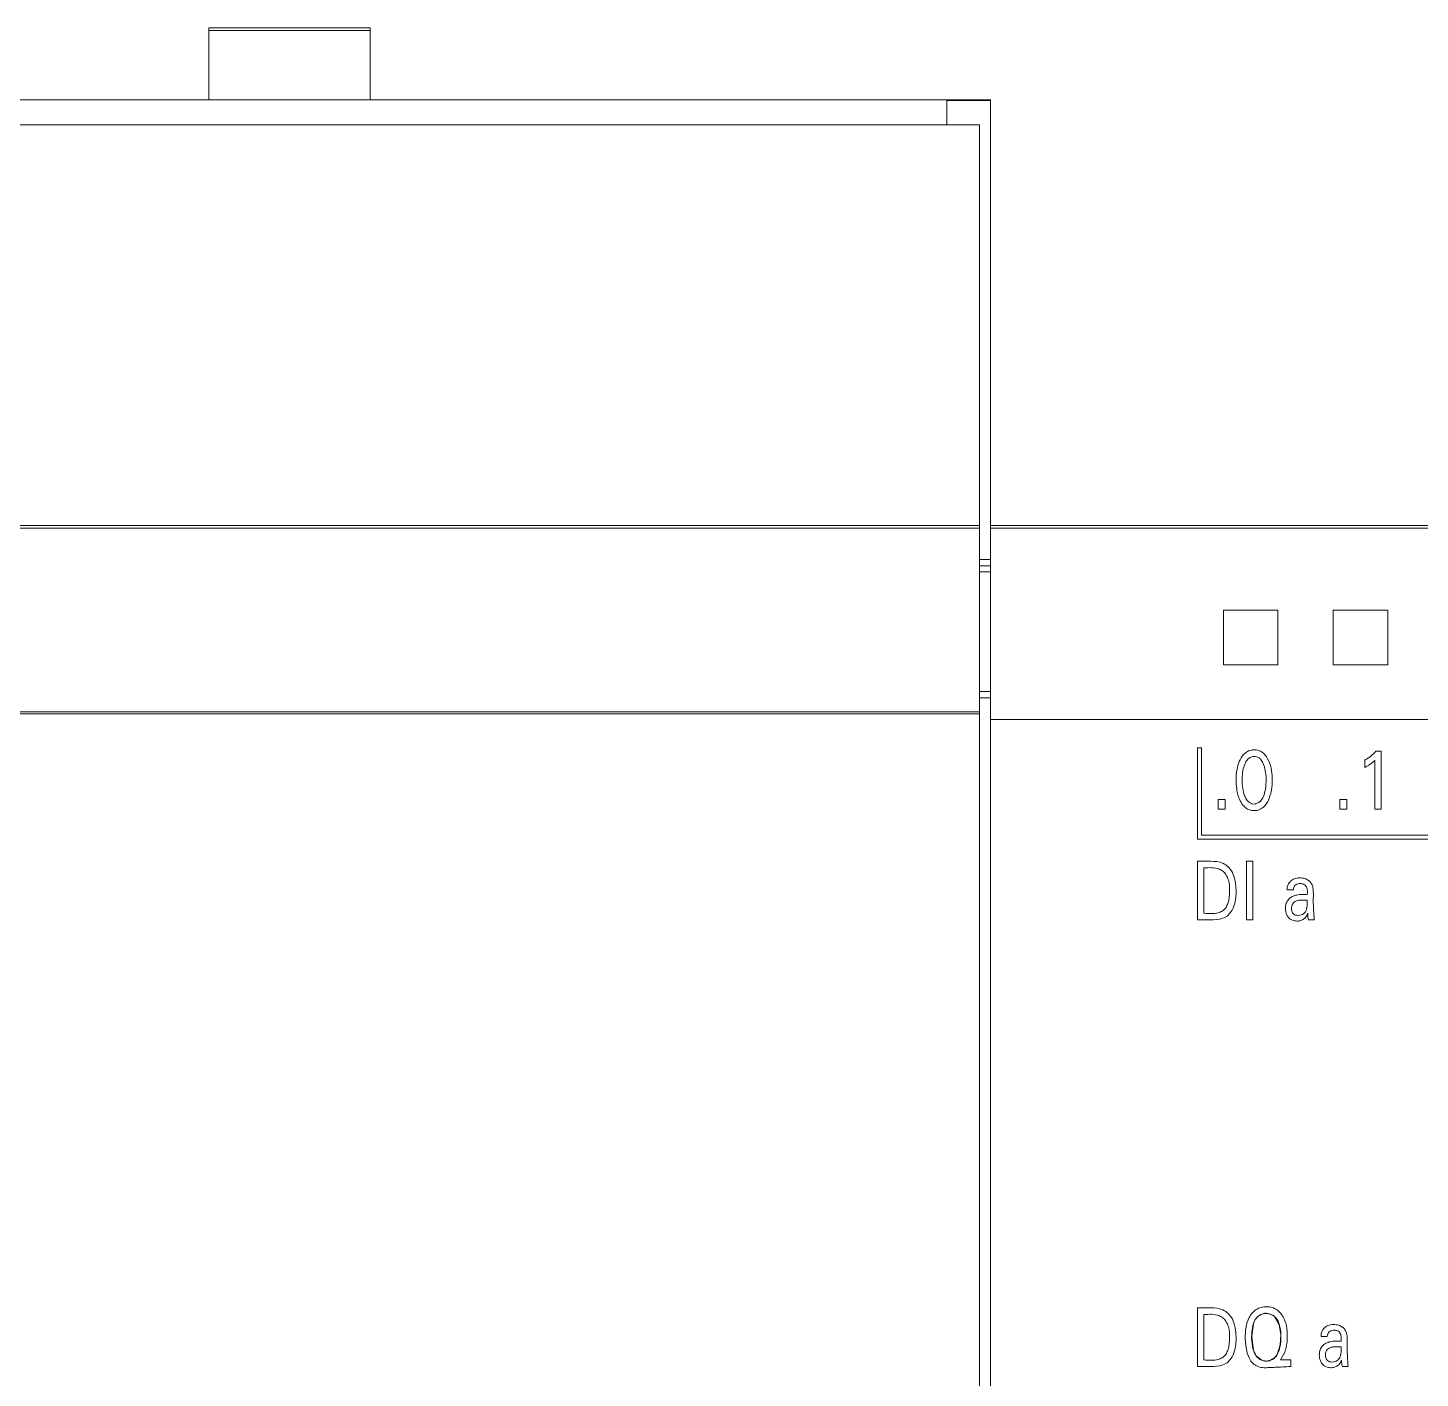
# Model space of a CAD drawing. Header units: millimetres. Extents: x 983 to 2111, y 2638 to 4457.
# Drawn here: x 1326.16 to 1364.18, y 4168.17 to 4205.06 of the extents above; entities that cross this region are included whole.
import ezdxf

# ---------------------------------------------------------------- set-up
doc = ezdxf.new("R2010")
doc.units = ezdxf.units.MM

# ---------------------------------------------------------------- blocks, each defined once
blk = doc.blocks.new('1212DCDCDC')
at = {"color": 7, "linetype": 'Continuous', "lineweight": 15}
for p, q in [((1331.102, 4205.057), (1331.102, 4203.091)), ((1335.505, 4205.057), (1331.102, 4205.057)), ((1331.102, 4204.987), (1335.505, 4204.987)), ((1335.505, 4203.091), (1335.505, 4205.057)), ((1331.102, 4203.091), (1315.355, 4203.091)), ((1335.505, 4203.091), (1331.102, 4203.091)), ((1351.255, 4203.091), (1335.505, 4203.091)), ((1352.455, 4203.091), (1351.255, 4203.091)), ((1351.255, 4203.074), (1351.255, 4203.091)), ((1352.455, 4203.074), (1351.255, 4203.074)), ((1351.255, 4202.405), (1351.255, 4203.074)), ((1352.455, 4191.461), (1352.455, 4203.091)), ((1314.455, 4202.405), (1352.155, 4202.405)), ((1352.155, 4202.405), (1352.155, 4191.461)), ((1352.155, 4191.461), (1314.455, 4191.461)), ((1352.155, 4191.394), (1314.455, 4191.394)), ((1352.155, 4191.461), (1352.155, 4191.394)), ((1352.155, 4191.394), (1352.155, 4186.379)), ((1385.755, 4191.461), (1352.455, 4191.461)), ((1352.455, 4191.461), (1352.455, 4191.394)), ((1352.455, 4191.394), (1352.455, 4186.169)), ((1385.755, 4191.394), (1352.455, 4191.394)), ((1352.155, 4190.534), (1352.455, 4190.534)), ((1352.455, 4190.358), (1352.155, 4190.358)), ((1360.298, 4189.148), (1358.812, 4189.148)), ((1358.812, 4189.148), (1358.812, 4187.662)), ((1360.298, 4187.662), (1360.298, 4189.148)), ((1361.812, 4189.148), (1361.812, 4187.662)), ((1363.298, 4189.148), (1361.812, 4189.148)), ((1363.298, 4187.662), (1363.298, 4189.148)), ((1358.812, 4187.662), (1360.298, 4187.662)), ((1361.812, 4187.662), (1363.298, 4187.662)), ((1352.155, 4186.93), (1352.455, 4186.93)), ((1352.455, 4186.76), (1352.155, 4186.76)), ((1314.455, 4186.379), (1352.155, 4186.379)), ((1314.455, 4186.322), (1352.155, 4186.322)), ((1352.155, 4186.379), (1352.155, 4186.322)), ((1352.155, 4186.322), (1352.155, 4164.488)), ((1385.755, 4186.169), (1352.455, 4186.169)), ((1352.455, 4186.169), (1352.455, 4164.641)), ((1358.105, 4185.393), (1358.105, 4182.893)), ((1358.215, 4185.393), (1358.105, 4185.393)), ((1358.215, 4183.002), (1358.215, 4185.393)), ((1362.67, 4184.857), (1362.67, 4185.057)), ((1362.951, 4183.712), (1362.951, 4185.056)), ((1362.977, 4185.303), (1363.122, 4185.303)), ((1363.122, 4185.303), (1363.122, 4183.712)), ((1358.666, 4183.982), (1358.666, 4183.712)), ((1358.864, 4183.982), (1358.666, 4183.982)), ((1358.864, 4183.712), (1358.864, 4183.982)), ((1362.186, 4183.982), (1361.988, 4183.982)), ((1361.988, 4183.982), (1361.988, 4183.712)), ((1362.186, 4183.712), (1362.186, 4183.982)), ((1358.666, 4183.712), (1358.864, 4183.712)), ((1361.988, 4183.712), (1362.186, 4183.712)), ((1363.122, 4183.712), (1362.951, 4183.712)), ((1358.105, 4182.893), (1382.056, 4182.893)), ((1381.946, 4183.002), (1358.215, 4183.002)), ((1358.105, 4182.292), (1358.105, 4180.692)), ((1358.28, 4180.873), (1358.28, 4182.111)), ((1359.618, 4182.292), (1359.443, 4182.292)), ((1359.443, 4182.292), (1359.443, 4180.692)), ((1359.618, 4180.692), (1359.618, 4182.292)), ((1360.553, 4181.515), (1360.725, 4181.515)), ((1360.952, 4181.234), (1361.102, 4181.234)), ((1359.443, 4180.692), (1359.618, 4180.692)), ((1361.135, 4180.692), (1361.291, 4180.692)), ((1358.105, 4170.092), (1358.105, 4168.492)), ((1358.28, 4168.673), (1358.28, 4169.911)), ((1361.478, 4169.315), (1361.65, 4169.315)), ((1360.371, 4168.673), (1360.654, 4168.673)), ((1360.654, 4168.673), (1360.654, 4168.492)), ((1361.877, 4169.034), (1362.028, 4169.034)), ((1362.06, 4168.492), (1362.216, 4168.492))]:
    blk.add_line(p, q, dxfattribs=at)
at = {"color": 8, "linetype": 'Continuous', "lineweight": 15}
blk.add_line((1352.455, 4190.198), (1352.155, 4190.198), dxfattribs=at)
at = {"color": 7, "linetype": 'Continuous', "lineweight": 15, "flags": 128}
blk.add_lwpolyline([(1359.838, 4169.911), (1359.753, 4169.858), (1359.683, 4169.776), (1359.635, 4169.67), (1359.584, 4169.305), (1359.631, 4168.941), (1359.712, 4168.775), (1359.857, 4168.663), (1359.978, 4168.64), (1360.1, 4168.662), (1360.206, 4168.726), (1360.284, 4168.821), (1360.366, 4169.085), (1360.38, 4169.361), (1360.339, 4169.633), (1360.198, 4169.869), (1360.074, 4169.931), (1359.947, 4169.945), (1359.919, 4169.945), (1359.919, 4169.945), (1359.919, 4169.945), (1359.919, 4169.945), (1359.919, 4169.945), (1359.919, 4169.945), (1359.919, 4169.945), (1359.959, 4169.946), (1359.976, 4169.947), (1359.976, 4169.947), (1359.976, 4169.947), (1359.977, 4169.947), (1359.977, 4169.947), (1359.977, 4169.947), (1359.977, 4169.947), (1359.977, 4169.947), (1359.976, 4169.947), (1359.976, 4169.947), (1359.969, 4169.946), (1359.956, 4169.944), (1359.921, 4169.938), (1359.838, 4169.911)], dxfattribs=at)
at = {"color": 7, "linetype": 'Continuous', "lineweight": 15}
for points, knots in [([(1359.5, 4185.307), (1359.525, 4185.316), (1359.566, 4185.33), (1359.665, 4185.342), (1359.784, 4185.325), (1359.918, 4185.241), (1360.04, 4185.08), (1360.147, 4184.764), (1360.159, 4184.378), (1360.082, 4184.046), (1359.987, 4183.849), (1359.868, 4183.735), (1359.731, 4183.675), (1359.591, 4183.672), (1359.469, 4183.713), (1359.355, 4183.804), (1359.236, 4183.987), (1359.146, 4184.332), (1359.151, 4184.703), (1359.235, 4185.019), (1359.333, 4185.194), (1359.439, 4185.278), (1359.491, 4185.302), (1359.5, 4185.307)], [0, 0, 0, 0, 0.018631, 0.030128, 0.069733, 0.100369, 0.139141, 0.209346, 0.331334, 0.405108, 0.447581, 0.483188, 0.518955, 0.549871, 0.579649, 0.607697, 0.651302, 0.730131, 0.855038, 0.907055, 0.959586, 0.992812, 1, 1, 1, 1]), ([(1359.713, 4185.146), (1359.689, 4185.151), (1359.64, 4185.16), (1359.567, 4185.143), (1359.5, 4185.103), (1359.431, 4185.029), (1359.344, 4184.831), (1359.308, 4184.501), (1359.344, 4184.177), (1359.438, 4183.975), (1359.51, 4183.898), (1359.591, 4183.859), (1359.666, 4183.853), (1359.744, 4183.874), (1359.823, 4183.93), (1359.904, 4184.038), (1359.98, 4184.311), (1359.993, 4184.652), (1359.91, 4184.957), (1359.829, 4185.091), (1359.761, 4185.127), (1359.731, 4185.139), (1359.713, 4185.146)], [0, 0, 0, 0, 0.0229503, 0.0459226, 0.0686419, 0.0960417, 0.139813, 0.2700612, 0.4045834, 0.4411831, 0.4780956, 0.5013145, 0.5245909, 0.5471954, 0.5762479, 0.6145015, 0.6715443, 0.8408193, 0.9282977, 0.9691343, 0.9815068, 1, 1, 1, 1]), ([(1362.67, 4185.057), (1362.7, 4185.072), (1362.758, 4185.104), (1362.866, 4185.182), (1362.932, 4185.254), (1362.977, 4185.303)], [0, 0, 0, 0, 0.251526, 0.502978, 1, 1, 1, 1]), ([(1362.951, 4185.056), (1362.93, 4185.035), (1362.89, 4184.994), (1362.798, 4184.924), (1362.721, 4184.884), (1362.67, 4184.857)], [0, 0, 0, 0, 0.250694, 0.501665, 1, 1, 1, 1]), ([(1358.105, 4180.692), (1358.22, 4180.692), (1358.451, 4180.692), (1358.75, 4180.693), (1358.95, 4180.817), (1359.069, 4180.973), (1359.162, 4181.244), (1359.163, 4181.565), (1359.117, 4181.87), (1359.018, 4182.072), (1358.88, 4182.203), (1358.669, 4182.297), (1358.402, 4182.292), (1358.198, 4182.292), (1358.105, 4182.292)], [0, 0, 0, 0, 0.11003, 0.220923, 0.274242, 0.327295, 0.404617, 0.541704, 0.628069, 0.696484, 0.75123, 0.805878, 0.911044, 1, 1, 1, 1]), ([(1358.28, 4182.111), (1358.421, 4182.12), (1358.603, 4182.133), (1358.8, 4182.031), (1358.893, 4181.924), (1358.973, 4181.74), (1358.986, 4181.467), (1358.968, 4181.207), (1358.881, 4181.019), (1358.787, 4180.927), (1358.584, 4180.85), (1358.412, 4180.863), (1358.28, 4180.873)], [0, 0, 0, 0, 0.183329, 0.237199, 0.291065, 0.370606, 0.500046, 0.654559, 0.713753, 0.773408, 0.825716, 1, 1, 1, 1]), ([(1361.291, 4180.692), (1361.279, 4180.868), (1361.261, 4181.125), (1361.271, 4181.428), (1361.261, 4181.593), (1361.211, 4181.7), (1361.135, 4181.776), (1361.026, 4181.83), (1360.89, 4181.845), (1360.756, 4181.827), (1360.654, 4181.765), (1360.588, 4181.685), (1360.553, 4181.597), (1360.553, 4181.538), (1360.553, 4181.515)], [0, 0, 0, 0, 0.2774106, 0.4070243, 0.4791702, 0.534594, 0.5899992, 0.6458207, 0.7233701, 0.8027539, 0.8550862, 0.9072369, 0.9636848, 1, 1, 1, 1]), ([(1360.725, 4181.515), (1360.727, 4181.537), (1360.729, 4181.575), (1360.754, 4181.623), (1360.794, 4181.658), (1360.848, 4181.683), (1360.921, 4181.69), (1360.99, 4181.674), (1361.047, 4181.64), (1361.082, 4181.595), (1361.109, 4181.509), (1361.105, 4181.438), (1361.102, 4181.386)], [0, 0, 0, 0, 0.094426, 0.160834, 0.227193, 0.320265, 0.413722, 0.537867, 0.617424, 0.697189, 0.776219, 1, 1, 1, 1]), ([(1361.102, 4181.386), (1361.004, 4181.389), (1360.861, 4181.394), (1360.685, 4181.333), (1360.583, 4181.256), (1360.524, 4181.149), (1360.499, 4181.02), (1360.513, 4180.892), (1360.562, 4180.78), (1360.633, 4180.71), (1360.732, 4180.666), (1360.839, 4180.655), (1360.945, 4180.674), (1361.033, 4180.731), (1361.084, 4180.801), (1361.107, 4180.848), (1361.113, 4180.862)], [0, 0, 0, 0, 0.170967, 0.24645, 0.322538, 0.389298, 0.454922, 0.5509, 0.608879, 0.667229, 0.720485, 0.795214, 0.851153, 0.907482, 0.97344, 1, 1, 1, 1]), ([(1361.102, 4181.234), (1361.105, 4181.143), (1361.107, 4181.025), (1361.048, 4180.9), (1360.998, 4180.85), (1360.931, 4180.819), (1360.857, 4180.812), (1360.787, 4180.819), (1360.735, 4180.846), (1360.7, 4180.885), (1360.675, 4180.944), (1360.668, 4181.02), (1360.684, 4181.099), (1360.721, 4181.161), (1360.777, 4181.204), (1360.857, 4181.231), (1360.919, 4181.233), (1360.952, 4181.234)], [0, 0, 0, 0, 0.210528, 0.272771, 0.323446, 0.374015, 0.443019, 0.49718, 0.538044, 0.57892, 0.618225, 0.687385, 0.757312, 0.805343, 0.853534, 0.92192, 1, 1, 1, 1]), ([(1361.113, 4180.862), (1361.115, 4180.834), (1361.117, 4180.791), (1361.121, 4180.733), (1361.13, 4180.706), (1361.135, 4180.692)], [0, 0, 0, 0, 0.498803, 0.746047, 1, 1, 1, 1]), ([(1358.105, 4168.492), (1358.22, 4168.492), (1358.451, 4168.492), (1358.75, 4168.493), (1358.95, 4168.617), (1359.069, 4168.773), (1359.162, 4169.044), (1359.163, 4169.365), (1359.117, 4169.67), (1359.018, 4169.872), (1358.88, 4170.003), (1358.669, 4170.097), (1358.402, 4170.092), (1358.198, 4170.092), (1358.105, 4170.092)], [0, 0, 0, 0, 0.11003, 0.220923, 0.274241, 0.327295, 0.404617, 0.541703, 0.628069, 0.696484, 0.751229, 0.805878, 0.911044, 1, 1, 1, 1]), ([(1358.28, 4169.911), (1358.421, 4169.92), (1358.603, 4169.933), (1358.8, 4169.831), (1358.893, 4169.724), (1358.973, 4169.54), (1358.986, 4169.267), (1358.968, 4169.007), (1358.881, 4168.819), (1358.787, 4168.727), (1358.584, 4168.65), (1358.412, 4168.663), (1358.28, 4168.673)], [0, 0, 0, 0, 0.183329, 0.237199, 0.291065, 0.370607, 0.500046, 0.65456, 0.713753, 0.773408, 0.825716, 1, 1, 1, 1]), ([(1360.654, 4168.492), (1360.508, 4168.485), (1360.324, 4168.476), (1360.13, 4168.467), (1360.08, 4168.465), (1360.067, 4168.464), (1360.063, 4168.464), (1360.013, 4168.461), (1359.913, 4168.454), (1359.766, 4168.478), (1359.634, 4168.553), (1359.514, 4168.7), (1359.43, 4168.939), (1359.402, 4169.245), (1359.415, 4169.555), (1359.485, 4169.797), (1359.59, 4169.957), (1359.701, 4170.057), (1359.841, 4170.115), (1359.991, 4170.13), (1360.142, 4170.111), (1360.277, 4170.048), (1360.387, 4169.946), (1360.491, 4169.774), (1360.554, 4169.528), (1360.562, 4169.231), (1360.523, 4168.931), (1360.422, 4168.759), (1360.371, 4168.673)], [0, 0, 0, 0, 0.092557, 0.116222, 0.122401, 0.124077, 0.124563, 0.124812, 0.156022, 0.187278, 0.217561, 0.249731, 0.304749, 0.374505, 0.443239, 0.49955, 0.531137, 0.56268, 0.592582, 0.625063, 0.656835, 0.68764, 0.717494, 0.750384, 0.812804, 0.875197, 0.937653, 1, 1, 1, 1]), ([(1359.838, 4169.911), (1359.807, 4169.894), (1359.746, 4169.861), (1359.65, 4169.742), (1359.577, 4169.468), (1359.574, 4169.171), (1359.632, 4168.921), (1359.686, 4168.803), (1359.761, 4168.714), (1359.86, 4168.655), (1359.978, 4168.631), (1360.102, 4168.655), (1360.211, 4168.718), (1360.314, 4168.85), (1360.368, 4169.053), (1360.389, 4169.307), (1360.369, 4169.555), (1360.302, 4169.753), (1360.208, 4169.869), (1360.117, 4169.921), (1360.019, 4169.944), (1359.959, 4169.945), (1359.919, 4169.945), (1359.919, 4169.945), (1359.918, 4169.945), (1359.918, 4169.945), (1359.919, 4169.945), (1359.919, 4169.945), (1359.919, 4169.945), (1359.92, 4169.945), (1359.92, 4169.945), (1359.92, 4169.945), (1359.92, 4169.945), (1359.92, 4169.945), (1359.92, 4169.945), (1359.919, 4169.945), (1359.919, 4169.945), (1359.919, 4169.945), (1359.919, 4169.945), (1359.919, 4169.945), (1359.919, 4169.945), (1359.919, 4169.945), (1359.919, 4169.945), (1359.92, 4169.945), (1359.92, 4169.945), (1359.92, 4169.945), (1359.92, 4169.945), (1359.92, 4169.945), (1359.92, 4169.945), (1359.919, 4169.945), (1359.919, 4169.945), (1359.919, 4169.945), (1359.919, 4169.945), (1359.919, 4169.945), (1359.919, 4169.945), (1359.919, 4169.945), (1359.919, 4169.945), (1359.92, 4169.945), (1359.925, 4169.945), (1359.93, 4169.945), (1359.935, 4169.945), (1359.937, 4169.945), (1359.946, 4169.946), (1359.957, 4169.946), (1359.968, 4169.946), (1359.973, 4169.947), (1359.975, 4169.947), (1359.975, 4169.947), (1359.976, 4169.947), (1359.976, 4169.947), (1359.976, 4169.947), (1359.976, 4169.947), (1359.976, 4169.947), (1359.976, 4169.947), (1359.975, 4169.947), (1359.974, 4169.946), (1359.927, 4169.941), (1359.882, 4169.926), (1359.838, 4169.911)], [0, 0, 0, 0, 0.0295533, 0.0588316, 0.1266428, 0.2653664, 0.3075247, 0.3433771, 0.3748744, 0.4048297, 0.4398517, 0.474826, 0.5095806, 0.5450048, 0.6136752, 0.6841679, 0.7615121, 0.8233141, 0.8586766, 0.8854973, 0.9115562, 0.9415369, 0.9416953, 0.9417344, 0.941746, 0.9417502, 0.9417608, 0.941803, 0.9419677, 0.9421313, 0.9421736, 0.9421842, 0.9421884, 0.9422, 0.9422391, 0.9423974, 0.9425558, 0.9425948, 0.9426064, 0.9426096, 0.9426212, 0.9426635, 0.9428282, 0.9429928, 0.9430351, 0.9430457, 0.9430499, 0.9430615, 0.9431006, 0.943203, 0.943374, 0.9434627, 0.9434722, 0.9434764, 0.9435038, 0.9435524, 0.943734, 0.9437825, 0.9437973, 0.9479799, 0.9480475, 0.9485394, 0.949877, 0.9548851, 0.9581936, 0.959111, 0.9593854, 0.9595374, 0.9596493, 0.9596831, 0.9597022, 0.9597082, 0.959712, 0.9597197, 0.9597855, 0.9600934, 0.9606364, 1, 1, 1, 1]), ([(1362.216, 4168.492), (1362.204, 4168.668), (1362.186, 4168.925), (1362.196, 4169.228), (1362.186, 4169.393), (1362.136, 4169.5), (1362.061, 4169.576), (1361.951, 4169.63), (1361.815, 4169.645), (1361.681, 4169.627), (1361.579, 4169.565), (1361.514, 4169.485), (1361.479, 4169.397), (1361.478, 4169.338), (1361.478, 4169.315)], [0, 0, 0, 0, 0.2774104, 0.4070241, 0.47917, 0.5345937, 0.5899975, 0.645819, 0.7233681, 0.8027515, 0.8550872, 0.9072369, 0.9636829, 1, 1, 1, 1]), ([(1361.65, 4169.315), (1361.652, 4169.337), (1361.654, 4169.375), (1361.68, 4169.423), (1361.719, 4169.458), (1361.774, 4169.483), (1361.847, 4169.49), (1361.915, 4169.474), (1361.973, 4169.44), (1362.007, 4169.395), (1362.034, 4169.309), (1362.031, 4169.238), (1362.028, 4169.186)], [0, 0, 0, 0, 0.094431, 0.160839, 0.227197, 0.320257, 0.413724, 0.537868, 0.617425, 0.697191, 0.776215, 1, 1, 1, 1]), ([(1362.028, 4169.186), (1361.929, 4169.189), (1361.787, 4169.194), (1361.61, 4169.133), (1361.508, 4169.056), (1361.449, 4168.949), (1361.424, 4168.82), (1361.438, 4168.692), (1361.488, 4168.58), (1361.559, 4168.51), (1361.657, 4168.466), (1361.764, 4168.455), (1361.871, 4168.474), (1361.958, 4168.531), (1362.01, 4168.601), (1362.032, 4168.648), (1362.039, 4168.662)], [0, 0, 0, 0, 0.170969, 0.246452, 0.322536, 0.389297, 0.45492, 0.5509, 0.608878, 0.66723, 0.720487, 0.795216, 0.851155, 0.907485, 0.973444, 1, 1, 1, 1]), ([(1362.028, 4169.034), (1362.03, 4168.943), (1362.033, 4168.825), (1361.973, 4168.7), (1361.923, 4168.65), (1361.857, 4168.619), (1361.782, 4168.612), (1361.712, 4168.619), (1361.661, 4168.646), (1361.625, 4168.685), (1361.601, 4168.744), (1361.593, 4168.82), (1361.61, 4168.899), (1361.646, 4168.961), (1361.702, 4169.004), (1361.782, 4169.031), (1361.844, 4169.033), (1361.877, 4169.034)], [0, 0, 0, 0, 0.21053, 0.272773, 0.323446, 0.374015, 0.443019, 0.49718, 0.538043, 0.578918, 0.618226, 0.687383, 0.757312, 0.805343, 0.853534, 0.92192, 1, 1, 1, 1]), ([(1362.039, 4168.662), (1362.04, 4168.634), (1362.042, 4168.591), (1362.046, 4168.533), (1362.055, 4168.506), (1362.06, 4168.492)], [0, 0, 0, 0, 0.4988151, 0.7460419, 1, 1, 1, 1])]:
    blk.add_open_spline(points, degree=3, knots=knots, dxfattribs=at)
blk = doc.blocks.new('1214DCDCDC')
at = {"lineweight": -3}
blk.add_blockref('1212DCDCDC', (0, 0), dxfattribs=at)

msp = doc.modelspace()

# ---------------------------------------------------------------- block references
at = {"lineweight": -3}
msp.add_blockref('1214DCDCDC', (0, 0), dxfattribs=at)

doc.saveas('drawing.dxf')
